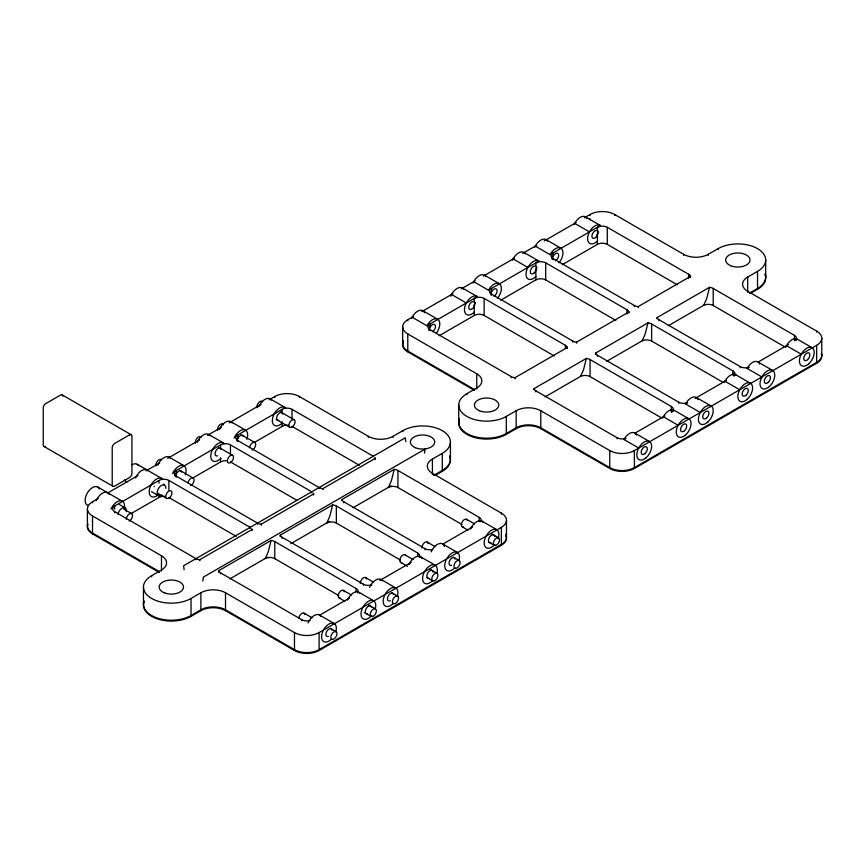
<?xml version="1.0" encoding="UTF-8"?>
<svg xmlns="http://www.w3.org/2000/svg" width="865" height="865" viewBox="0 0 865 865"><rect width="100%" height="100%" fill="white"/><g stroke="black" fill="none" stroke-linecap="round" stroke-linejoin="round"><path stroke-width="1.3" d="M402.679 326.84L402.679 343.902M506.479 537.306L506.479 520.243M821.75 355.288L821.75 338.215M218.607 572.198L218.661 570.716L271.08 540.452A6.963 4.022 0 0 1 274.778 541.566L356.056 588.492A6.963 4.022 0 0 1 357.526 592.936M280.184 536.646L280.238 535.165L332.657 504.901A6.963 4.022 0 0 1 336.355 506.014L417.633 552.951A6.963 4.022 0 0 1 419.103 557.384M657.032 318.785L657.086 317.596L709.505 287.331A6.963 4.022 0 0 1 713.203 288.445L794.481 335.371A6.963 4.022 0 0 1 795.292 340.496M341.772 500.5L341.816 499.613L394.235 469.349A6.963 4.022 0 0 1 397.932 470.474L479.21 517.4A6.963 4.022 0 0 1 480.68 521.833M533.9 389.585L533.932 388.699L586.351 358.434A6.963 4.022 0 0 1 590.049 359.548L671.327 406.474A6.963 4.022 0 0 1 671.748 411.902M595.466 354.034L595.509 353.147L647.928 322.883A6.963 4.022 0 0 1 651.626 323.997L732.904 370.923A6.963 4.022 0 0 1 734.071 375.724M202.821 581.085L203.351 577.117L425.029 449.14L424.499 453.098M271.08 540.452L268.701 550.086A58.766 28.794 -53.4 0 1 268.053 552.248L265.339 558.282M332.657 504.901L330.279 514.534A58.766 28.794 -53.4 0 1 329.63 516.697L326.873 522.774M394.235 469.349L391.856 478.994A58.766 28.794 -53.4 0 1 391.207 481.145L388.493 487.179M586.351 358.434L583.972 368.068A58.766 28.794 -53.4 0 1 583.324 370.231L580.61 376.264M647.928 322.883L645.549 332.517A58.766 28.794 -53.4 0 1 644.901 334.679L642.187 340.713M709.505 287.331L707.127 296.965A58.766 28.794 -53.4 0 1 706.478 299.128L703.742 305.183M159.322 572.468L92.512 533.889L92.512 515.972A17.419 10.056 0 0 1 92.512 501.754L98.21 498.467M107.325 493.201L138.076 475.447M146.055 470.841L159.722 462.948M167.691 458.342L199.588 439.928M207.568 435.322L221.235 427.429M229.214 422.834L261.111 404.42M269.08 399.814L274.778 396.527A17.419 10.056 0 0 1 299.409 396.527L368.371 436.338A17.419 10.056 0 0 0 393.002 436.338L402.852 430.651A27.864 16.089 0 0 1 442.264 430.651A27.864 16.089 0 0 1 442.264 453.401L442.264 471.317L435.495 475.231M474.593 390.439L407.783 351.871L407.783 333.955A17.419 10.056 0 0 1 407.783 319.736L413.502 316.428M421.763 311.66L452.914 293.678M461.175 288.91L475.08 280.876M483.34 276.108L514.491 258.127M522.752 253.358L536.657 245.325M544.226 240.957L576.068 222.575M584.329 217.807L590.049 214.498A17.419 10.056 0 0 1 614.68 214.498L683.642 254.321A17.419 10.056 0 0 0 708.273 254.321L718.123 248.633A27.864 16.089 0 0 1 757.535 248.633A27.864 16.089 0 0 1 757.535 271.383L757.535 289.299L750.15 293.57M114.677 512.772L114.677 511.712A6.963 4.022 0 0 1 114.677 506.014L159.009 480.421A6.963 4.022 0 0 1 168.87 480.421L250.147 527.347A6.963 4.022 0 0 1 250.482 527.553M176.255 477.221L176.255 476.161A6.963 4.022 0 0 1 176.255 470.474L220.586 444.87A6.963 4.022 0 0 1 230.447 444.87L311.724 491.796L311.724 492.866M237.832 441.669L237.832 440.609A6.963 4.022 0 0 1 237.832 434.922L282.163 409.318A6.963 4.022 0 0 1 292.013 409.318L373.302 456.244M412.129 317.228L426.91 325.759L477.329 296.641L462.548 288.11M473.706 281.676L488.476 290.207L538.906 261.089L524.125 252.558M535.284 246.125L550.054 254.656L600.483 225.538L585.702 217.007M131.015 513.648L159.009 497.483A6.963 4.022 0 0 1 164.718 496.337M192.592 478.107L220.586 461.932A6.963 4.022 0 0 1 226.295 460.786M254.169 442.556L282.163 426.38A6.963 4.022 0 0 1 288.521 425.288M439.182 335.728L474.279 315.466A6.963 4.022 0 0 1 484.141 315.466L554.238 355.937M500.759 300.177L535.857 279.914A6.963 4.022 0 0 1 545.718 279.914L615.815 320.396M562.337 264.625L597.434 244.363A6.963 4.022 0 0 1 607.284 244.363L677.392 284.844M442.264 453.401L432.414 459.088A17.419 10.056 0 0 0 432.414 473.317L501.376 513.129A17.419 10.056 0 0 1 501.376 527.347L319.109 632.574A17.419 10.056 0 0 1 294.478 632.574L225.516 592.763A17.419 10.056 0 0 0 200.885 592.763L191.035 598.45A27.864 16.089 0 0 1 151.624 598.45A27.864 16.089 0 0 1 151.624 575.701L161.474 570.013A17.419 10.056 0 0 0 161.474 555.795L92.512 515.972M757.535 271.383L747.684 277.07A17.419 10.056 0 0 0 747.684 291.289L816.647 331.111A17.419 10.056 0 0 1 816.647 345.33L634.38 450.557A17.419 10.056 0 0 1 609.749 450.557L540.787 410.745A17.419 10.056 0 0 0 516.156 410.745L506.306 416.433A27.864 16.089 0 0 1 466.895 416.433A27.864 16.089 0 0 1 466.895 393.683L476.745 387.985A17.419 10.056 0 0 0 476.745 373.767L407.783 333.955M114.677 511.712L195.955 558.639A6.963 4.022 0 0 0 199.653 559.752L252.083 529.488A6.963 4.022 0 0 0 251.704 528.71M176.255 476.161L257.532 523.087A6.963 4.022 0 0 0 261.23 524.201L313.649 493.937A6.963 4.022 0 0 0 313.271 493.169M237.832 440.609L319.109 487.536A6.963 4.022 0 0 0 322.807 488.649L375.226 458.385A6.963 4.022 0 0 0 374.848 457.617M429.948 327.554L429.948 323.997A6.963 4.022 0 0 0 429.948 329.684L511.226 376.61A6.963 4.022 0 0 0 514.924 377.724L567.354 347.46A6.963 4.022 0 0 0 565.418 345.33L484.141 298.403A6.963 4.022 0 0 0 474.279 298.403L474.279 301.961A4.336 2.865 -51.6 0 1 475.339 303.529M491.525 292.002L491.525 288.445A6.963 4.022 0 0 0 491.525 294.132L572.803 341.059A6.963 4.022 0 0 0 576.501 342.183L628.92 311.919A6.963 4.022 0 0 0 626.995 309.778L545.718 262.852A6.963 4.022 0 0 0 535.857 262.852L535.857 266.409A4.336 2.865 -51.6 0 1 536.916 267.977M553.103 256.451L553.103 252.894A6.963 4.022 0 0 0 553.103 258.581L634.38 305.507A6.963 4.022 0 0 0 638.078 306.632L690.497 276.368A6.963 4.022 0 0 0 688.572 274.227L607.284 227.3A6.963 4.022 0 0 0 597.434 227.3L597.434 230.858A4.336 2.865 -51.6 0 1 598.483 232.436M229.928 578.847L267.393 557.211M290.726 543.739L329.219 521.509M353.071 507.744L391.056 485.816M545.199 396.819L580.199 376.61A6.963 4.022 0 0 1 590.049 376.61L661.174 417.676M606.776 361.267L641.776 341.059A6.963 4.022 0 0 1 651.626 341.059L722.74 382.125M668.342 325.716L703.353 305.518A6.963 4.022 0 0 1 713.203 305.518L784.317 346.573M433.646 475.447L442.264 470.474A27.864 16.089 0 0 0 449.832 455.79M749.533 293.073L757.535 288.445A27.864 16.089 0 0 0 765.103 273.772M144.055 601.694A27.864 16.089 0 0 0 158.068 619.145A27.864 16.089 0 0 0 191.035 616.367L200.885 610.679A17.419 10.056 0 0 1 225.516 610.679L294.478 650.502A17.419 10.056 0 0 0 319.109 650.502L501.376 545.264A17.419 10.056 0 0 0 505.657 535.111M459.326 419.676A27.864 16.089 0 0 0 473.339 437.128A27.864 16.089 0 0 0 506.306 434.349L516.156 428.662A17.419 10.056 0 0 1 540.787 428.662L609.749 468.473A17.419 10.056 0 0 0 634.38 468.473L816.647 363.246A17.419 10.056 0 0 0 821.382 354.077M320.039 614.983L349.59 597.92M379.767 580.501L411.167 562.369M443.194 543.88L472.744 526.817M638.727 448.048L623.946 439.517L625.979 438.35M664.85 415.903L634.964 433.16L649.745 441.691M671.327 412.162L674.376 410.41L689.156 418.941M700.304 412.497L685.523 403.966L687.556 402.798M695.049 398.473L726.427 380.351M733.92 376.026L735.953 374.859L750.723 383.39M761.881 376.945L747.101 368.414L749.133 367.247M788.502 344.519L758.118 362.057L772.899 370.588M795.497 340.475L797.53 339.307L812.3 347.838M574.684 223.375L589.465 231.906M786.512 345.665L801.293 354.196M546.291 239.767L561.071 248.298M657.086 317.596A6.963 4.022 0 0 0 659.011 319.736L740.299 366.663A6.963 4.022 0 0 0 748.603 367.333M513.107 258.916L527.888 267.458M724.935 381.216L739.716 389.747M484.714 275.319L499.494 283.85M696.541 397.608L711.322 406.139M595.509 353.147A6.963 4.022 0 0 0 597.434 355.288L678.722 402.214A6.963 4.022 0 0 0 687.026 402.885M451.541 294.468L466.311 303.01M663.358 416.768L678.138 425.299M423.136 310.87L437.917 319.401M533.932 388.699A6.963 4.022 0 0 0 535.857 390.839L617.145 437.766A6.963 4.022 0 0 0 625.449 438.436M474.593 389.585L407.783 351.017A17.419 10.056 0 0 1 403.501 340.853M270.15 398.851L284.931 407.383M481.967 521.141L496.748 529.672M280.476 411.848L294.197 419.774A4.357 2.508 -60 0 1 292.813 426.51A4.357 2.508 -60 0 1 289.04 424.337A4.357 2.508 -60 0 1 294.197 419.774M466.613 519.314L474.615 523.931M491.763 533.835L498.629 537.803A4.357 2.508 -60 0 1 497.245 544.539A4.357 2.508 -60 0 1 493.483 542.366A4.357 2.508 -60 0 1 498.629 537.803M292.013 426.38L359.364 465.273M388.082 487.536A6.963 4.022 0 0 1 397.932 487.536L461.942 524.493M276.119 419.384L289.84 427.31M462.256 526.85L467.976 530.159M488.552 542.041L494.272 545.339M230.739 421.601L245.519 430.132M442.566 543.901L457.347 552.432M241.065 434.598L254.786 442.523M427.202 542.063L435.203 546.691M453.498 557.255L459.218 560.552A4.357 2.508 -60 0 1 457.845 567.299A4.357 2.508 -60 0 1 454.071 565.115A4.357 2.508 -60 0 1 459.218 560.552M341.816 499.613A6.963 4.022 0 0 0 343.74 501.754L425.029 548.68A6.963 4.022 0 0 0 432.716 549.524M208.573 434.403L223.354 442.934M420.401 556.692L435.171 565.223M218.899 447.4L232.62 455.325A4.357 2.508 -60 0 1 231.236 462.061A4.357 2.508 -60 0 1 227.473 459.888A4.357 2.508 -60 0 1 232.62 455.325M405.036 554.865L413.038 559.482M430.186 569.386L437.052 573.354A4.357 2.508 -60 0 1 435.668 580.091A4.357 2.508 -60 0 1 431.905 577.917A4.357 2.508 -60 0 1 437.052 573.354M230.447 461.932L296.63 500.143M326.505 523.087A6.963 4.022 0 0 1 336.355 523.087L400.365 560.033M400.679 562.401L407.545 566.37M426.986 577.593L432.695 580.891M62.237 394.927L131.199 434.749M169.162 457.153L183.942 465.684M380.989 579.442L395.77 587.984M179.488 470.149L193.209 478.075M365.625 577.615L373.626 582.242M391.921 592.806L397.641 596.104A4.357 2.508 -60 0 1 396.267 602.851A4.357 2.508 -60 0 1 392.494 600.667A4.357 2.508 -60 0 1 397.641 596.104M280.238 535.165A6.963 4.022 0 0 0 282.163 537.306L363.451 584.232A6.963 4.022 0 0 0 371.755 584.902M137.146 464.267L161.777 478.486M358.824 592.244L373.594 600.775M343.459 590.417L351.46 595.034M368.62 604.938L375.475 608.895A4.357 2.508 -60 0 1 374.091 615.642A4.357 2.508 -60 0 1 370.328 613.469A4.357 2.508 -60 0 1 375.475 608.895M168.87 497.483L236.21 536.365M264.928 558.639A6.963 4.022 0 0 1 274.778 558.639L338.788 595.585M157.538 493.137L166.685 498.413M339.102 597.953L344.821 601.262M364.262 612.485L371.117 616.442M151.472 491.644L158.425 495.656M43.974 446.47L112.937 486.281M97.734 487.017L122.365 501.235M319.412 614.993L334.193 623.535M119.316 504.5L125.111 507.852M123.63 508.998L131.631 513.626M304.048 613.166L312.049 617.783M330.354 628.347L336.063 631.655A4.357 2.508 -60 0 1 334.69 638.402A4.357 2.508 -60 0 1 330.917 636.218A4.357 2.508 -60 0 1 336.063 631.655M218.661 570.716A6.963 4.022 0 0 0 220.586 572.857L301.874 619.783A6.963 4.022 0 0 0 310.178 620.454M159.322 571.614L92.512 533.035A17.419 10.056 0 0 1 87.776 523.866M638.294 307.659L638.078 306.632M576.717 343.21L576.501 342.183M515.14 378.762L514.924 377.724M323.023 489.677L322.807 488.649M261.446 525.228L261.23 524.201M199.869 560.779L199.653 559.752M405.782 441.756L405.317 437.766L183.639 565.742L184.104 569.743M690.497 276.368L690.54 277.503M628.92 311.919L628.963 313.043M567.354 347.46L567.386 348.595M375.226 458.385L375.269 459.52M313.649 493.937L313.692 495.072M252.083 529.488L252.115 530.623M816.647 331.111L816.647 332.171M816.647 345.33L816.647 363.246M794.481 335.371L794.481 340.713M765.698 260.008L765.698 277.07M747.684 277.07L747.684 292.359M740.299 366.663L740.299 367.722M732.904 370.923L732.904 375.194M718.123 248.633L718.123 249.693M713.203 288.445L713.203 305.518M708.273 254.321L708.273 255.391M688.572 274.227L688.572 278.498M683.642 254.321L683.642 255.391M678.722 402.214L678.722 403.274M671.327 406.474L671.327 411.805M659.011 319.736L659.011 320.796M651.626 323.997L651.626 341.059M634.38 305.507L634.38 306.578M634.38 450.557L634.38 468.473M626.995 309.778L626.995 314.049M617.145 437.766L617.145 438.825M614.68 214.498L614.68 215.569M609.749 450.557L609.749 468.473M607.284 227.3L607.284 244.363M597.434 235.118L597.434 244.363M597.434 355.288L597.434 356.348M590.049 214.498L590.049 215.569M590.049 218.769L590.049 219.84M590.049 359.548L590.049 376.61M572.803 341.059L572.803 342.129M565.418 345.33L565.418 348.53M553.103 258.581L553.103 259.651M545.718 262.852L545.718 279.914M540.787 410.745L540.787 428.662M535.857 270.669L535.857 279.914M535.857 390.839L535.857 391.899M516.156 410.745L516.156 428.662M511.226 376.61L511.226 377.681M506.306 416.433L506.306 434.349M501.376 513.129L501.376 514.199M501.376 527.347L501.376 545.264M491.525 294.132L491.525 295.203M484.141 298.403L484.141 315.466M479.21 517.4L479.21 521.66M476.745 373.767L476.745 389.055M474.279 306.221L474.279 315.466M466.895 393.683L466.895 394.743M458.731 405.058L458.731 422.12M450.427 442.026L450.427 459.088M432.414 459.088L432.414 474.377M429.948 329.684L429.948 330.754M425.029 548.68L425.029 549.751M417.633 552.951L417.633 556.141M407.783 319.736L407.783 320.796M402.852 430.651L402.852 431.721M397.932 470.474L397.932 487.536M393.002 436.338L393.002 437.409M368.371 436.338L368.371 437.409M363.451 584.232L363.451 585.302M356.056 588.492L356.056 591.692M343.74 501.754L343.74 502.825M336.355 506.014L336.355 523.087M319.109 487.536L319.109 488.595M319.109 632.574L319.109 650.502M301.874 619.783L301.874 620.843M299.409 396.527L299.409 397.586M294.478 632.574L294.478 650.502M292.013 409.318L292.013 418.92M282.163 409.318L282.163 412.875A4.336 2.887 -50.8 0 1 282.963 413.654M282.163 421.763L282.163 426.38M282.163 537.306L282.163 538.365M274.778 396.527L274.778 397.586M274.778 541.566L274.778 558.639M257.532 523.087L257.532 524.147M250.147 527.347L250.147 528.418M237.832 434.922L237.832 438.469M230.447 444.87L230.447 454.471M225.516 592.763L225.516 610.679M220.586 444.87L220.586 448.427A4.336 2.887 -50.8 0 1 221.386 449.205M220.586 457.888L220.586 461.932M220.586 572.857L220.586 573.917M200.885 592.763L200.885 610.679M195.955 558.639L195.955 559.698M191.035 598.45L191.035 616.367M176.255 470.474L176.255 474.02M168.87 480.421L168.87 490.022M161.474 555.795L161.474 571.073M159.009 480.421L159.009 483.092M159.009 495.18L159.009 497.483M151.624 575.701L151.624 576.76M143.46 587.076L143.46 604.138M114.677 506.014L114.677 509.128M92.512 501.754L92.512 502.825M87.408 508.858L87.408 525.931M144.055 600.84A27.864 16.089 0 0 0 158.068 618.291A27.864 16.089 0 0 0 191.035 615.512L200.885 609.825A17.419 10.056 0 0 1 225.516 609.825L294.478 649.647A17.419 10.056 0 0 0 319.109 649.647L501.376 544.409A17.419 10.056 0 0 0 505.657 534.256M45.488 446.405A3.482 2.011 -60 0 1 43.25 444.87L43.25 407.902A3.482 2.011 -60 0 1 45.715 403.631L60.496 395.1A3.482 2.011 -60 0 1 62.94 396.267M135.589 477.902A10.445 6.033 -60 0 1 147.958 470.765M131.923 464.775A10.445 6.033 -60 0 1 138.487 465.608M126.69 482.367A10.445 6.033 -60 0 1 124.82 479.761M161.863 495.115A6.098 3.514 -60 0 1 157.171 493.018A6.098 3.514 -60 0 1 161.604 485.33A6.098 3.514 -60 0 1 165.766 488.347M117.921 514.156A6.098 3.514 -60 0 1 123.057 507.712A6.098 3.514 -60 0 1 126.301 511.583M96.145 500.727A10.445 6.033 -60 0 1 102.892 492.942A10.445 6.033 -60 0 1 109.087 494.326M88.468 505.538A10.445 6.033 -60 0 1 87.841 492.153A10.445 6.033 -60 0 1 99.378 488.963M217.558 430.197A4.357 2.508 -60 0 1 219.742 424.877A4.357 2.508 -60 0 1 223.451 424.845M249.542 447.746A4.357 2.508 -60 0 1 252.98 442.545A4.357 2.508 -60 0 1 255.651 445.075A4.357 2.508 -60 0 1 252.05 450.114M126.387 519.487A4.357 2.508 -60 0 1 129.361 513.896A4.357 2.508 -60 0 1 132.54 515.724A4.357 2.508 -60 0 1 129.177 521.098M195.458 443.291A4.357 2.508 -60 0 1 197.285 437.96A4.357 2.508 -60 0 1 201.156 437.398M155.981 465.748A4.357 2.508 -60 0 1 157.722 460.872A4.357 2.508 -60 0 1 161.409 459.737M188.008 482.94A4.357 2.508 -60 0 1 191.5 478.064A4.357 2.508 -60 0 1 194.084 480.507A4.357 2.508 -60 0 1 190.754 485.546M257.035 407.739A4.357 2.508 -60 0 1 258.862 402.409A4.357 2.508 -60 0 1 262.733 401.847M463.586 526.99A4.357 2.508 -60 0 1 462.256 521.822A4.357 2.508 -60 0 1 467.392 520.395M360.381 583.475A4.357 2.508 -60 0 1 363.03 578.101A4.357 2.508 -60 0 1 366.479 578.988M401.728 562.596A4.357 2.508 -60 0 1 400.679 557.374A4.357 2.508 -60 0 1 405.717 555.676M340.432 598.093A4.357 2.508 -60 0 1 338.226 595.509A4.357 2.508 -60 0 1 341.188 590.687A4.357 2.508 -60 0 1 344.302 591.79M298.847 618.043A4.357 2.508 -60 0 1 301.874 613.382A4.357 2.508 -60 0 1 304.902 614.539M421.958 547.923A4.357 2.508 -60 0 1 424.747 542.452A4.357 2.508 -60 0 1 428.089 543.75M92.512 533.889A17.419 10.056 0 0 1 87.776 524.72M449.832 456.644A27.864 16.089 0 0 1 442.264 471.317M154.165 486.671A4.357 2.508 -60 0 1 154.37 486.271M217.569 455.801A4.357 2.508 -60 0 1 215.05 453.66A4.357 2.508 -60 0 1 217.742 448.675A4.357 2.508 -60 0 1 221.083 449.292M175.281 476.442A4.336 3.017 -58.3 0 1 175.746 473.869M175.649 476.183A4.357 2.508 -60 0 1 178.428 471.36A4.357 2.508 -60 0 1 181.682 472.052M278.854 420.336A4.357 2.508 -60 0 1 276.649 417.752A4.357 2.508 -60 0 1 279.611 412.929A4.357 2.508 -60 0 1 282.725 414.032M236.859 440.891A4.336 3.017 -58.3 0 1 237.324 438.317M237.226 440.631A4.357 2.508 -60 0 1 240.005 435.809A4.357 2.508 -60 0 1 243.26 436.501M490.963 542.55A4.357 2.508 -60 0 1 488.455 540.171A4.357 2.508 -60 0 1 491.525 535.165A4.357 2.508 -60 0 1 494.596 536.635M390.266 600.732A4.357 2.508 -60 0 1 387.466 598.807A4.357 2.508 -60 0 1 390.256 593.649A4.357 2.508 -60 0 1 393.564 594.633M428.813 578.231A4.357 2.508 -60 0 1 426.942 575.225A4.357 2.508 -60 0 1 430.154 570.608A4.357 2.508 -60 0 1 433.019 572.187M367.528 613.739A4.357 2.508 -60 0 1 366.198 608.571A4.357 2.508 -60 0 1 371.334 607.144M328.408 636.402A4.357 2.508 -60 0 1 325.889 634.142A4.357 2.508 -60 0 1 328.776 629.136A4.357 2.508 -60 0 1 331.987 630.185M451.552 565.299A4.357 2.508 -60 0 1 449.043 563.039A4.357 2.508 -60 0 1 451.93 558.033A4.357 2.508 -60 0 1 455.141 559.082M110.958 509.182A10.445 6.033 -60 0 1 120.213 500.749A10.445 6.033 -60 0 1 124.246 508.534M157.895 495.148A10.445 6.033 -60 0 1 149.526 494.229A10.445 6.033 -60 0 1 153.354 481.686A10.445 6.033 -60 0 1 162.739 479.296M163.907 484.054A10.445 6.033 -60 0 1 163.82 484.887M197.166 442.35A10.445 6.033 -60 0 1 209.914 435.744M220.845 458.342A10.445 6.033 -60 0 1 211.46 459.499A10.445 6.033 -60 0 1 214.509 446.632A10.445 6.033 -60 0 1 224.316 443.745M219.332 429.548A10.445 6.033 -60 0 1 232.079 422.942M234.112 438.09A10.445 6.033 -60 0 1 244.017 429.667A10.445 6.033 -60 0 1 246.86 439.312M258.743 406.799A10.445 6.033 -60 0 1 271.491 400.192M282.423 422.79A10.445 6.033 -60 0 1 273.026 423.947A10.445 6.033 -60 0 1 276.086 411.08A10.445 6.033 -60 0 1 285.882 408.193M157.754 465.1A10.445 6.033 -60 0 1 170.124 457.963M172.535 473.631A10.445 6.033 -60 0 1 182.439 465.219A10.445 6.033 -60 0 1 185.283 474.863M369.582 587.4A10.445 6.033 -60 0 1 382.33 580.793M393.261 603.392A10.445 6.033 -60 0 1 383.206 602.332A10.445 6.033 -60 0 1 391.467 588.027A10.445 6.033 -60 0 1 397.413 596.201M470.56 529.099A10.445 6.033 -60 0 1 483.308 522.482M494.921 544.345A10.445 6.033 -60 0 1 484.227 544.29A10.445 6.033 -60 0 1 492.693 529.629A10.445 6.033 -60 0 1 498.089 538.852M431.159 551.848A10.445 6.033 -60 0 1 438.447 543.869A10.445 6.033 -60 0 1 444.448 546.496M454.839 567.84A10.445 6.033 -60 0 1 444.783 566.78A10.445 6.033 -60 0 1 453.044 552.476A10.445 6.033 -60 0 1 458.991 560.65M408.983 564.65A10.445 6.033 -60 0 1 415.914 556.822A10.445 6.033 -60 0 1 422.044 558.639M432.673 580.642A10.445 6.033 -60 0 1 422.617 579.582A10.445 6.033 -60 0 1 430.878 565.277A10.445 6.033 -60 0 1 436.825 573.452M347.406 600.202A10.445 6.033 -60 0 1 359.775 593.055M371.766 615.448A10.445 6.033 -60 0 1 361.116 615.642A10.445 6.033 -60 0 1 369.052 600.937A10.445 6.033 -60 0 1 375.248 609.003M308.005 622.951A10.445 6.033 -60 0 1 320.753 616.334M331.684 638.943A10.445 6.033 -60 0 1 321.629 637.883A10.445 6.033 -60 0 1 329.889 623.579A10.445 6.033 -60 0 1 335.836 631.753M623.946 439.517A10.445 6.033 -60 0 1 636.402 435.095M747.101 368.414A10.445 6.033 -60 0 1 759.546 363.992M685.523 403.966A10.445 6.033 -60 0 1 697.969 399.543M473.047 283.028A10.445 6.033 -60 0 1 479.74 275.373A10.445 6.033 -60 0 1 485.881 276.67M488.476 290.207A10.445 6.033 -60 0 1 499.829 284.12A10.445 6.033 -60 0 1 497.386 298.339M490.909 294.489A4.357 2.508 -60 0 1 493.991 289.159A4.357 2.508 -60 0 1 497.072 290.932A4.357 2.508 -60 0 1 493.991 296.273M574.036 224.716A10.445 6.033 -60 0 1 580.718 217.061A10.445 6.033 -60 0 1 586.87 218.369M534.624 247.477A10.445 6.033 -60 0 1 541.317 239.821A10.445 6.033 -60 0 1 547.459 241.119M550.054 254.656A10.445 6.033 -60 0 1 561.407 248.569A10.445 6.033 -60 0 1 558.963 262.787M552.486 259.067A4.357 2.508 -60 0 1 555.546 253.618A4.357 2.508 -60 0 1 558.639 255.467A4.357 2.508 -60 0 1 555.406 260.808M512.458 260.268A10.445 6.033 -60 0 1 519.141 252.612A10.445 6.033 -60 0 1 525.293 253.921M450.697 296.273A10.445 6.033 -60 0 1 457.39 288.261A10.445 6.033 -60 0 1 463.716 289.472M411.481 318.569A10.445 6.033 -60 0 1 418.498 310.762A10.445 6.033 -60 0 1 424.574 312.795M426.91 325.759A10.445 6.033 -60 0 1 438.014 319.466A10.445 6.033 -60 0 1 436.457 333.068M429.332 330.041A4.357 2.508 -60 0 1 432.316 324.764A4.357 2.508 -60 0 1 435.484 326.278A4.357 2.508 -60 0 1 432.684 331.641M459.326 418.822A27.864 16.089 0 0 0 473.339 436.274A27.864 16.089 0 0 0 506.306 433.495L516.156 427.807A17.419 10.056 0 0 1 540.787 427.807L609.749 467.619A17.419 10.056 0 0 0 634.38 467.619L816.647 362.392A17.419 10.056 0 0 0 821.382 353.223M474.279 312.135A10.445 6.033 -60 0 1 465.229 313.184A10.445 6.033 -60 0 1 467.651 300.879A10.445 6.033 -60 0 1 477.329 296.641M535.857 276.584A10.445 6.033 -60 0 1 526.807 277.633A10.445 6.033 -60 0 1 529.229 265.328A10.445 6.033 -60 0 1 538.906 261.089M597.434 241.032A10.445 6.033 -60 0 1 588.384 242.081A10.445 6.033 -60 0 1 590.806 229.776A10.445 6.033 -60 0 1 600.483 225.538M407.783 351.871A17.419 10.056 0 0 1 403.501 341.707M765.103 274.627A27.864 16.089 0 0 1 757.535 289.299M429.018 330.268A4.336 3.017 -58.3 0 1 429.44 327.403M474.453 304.037A4.336 1.925 -61.4 0 1 473.75 306.069M536.03 268.485A4.336 1.925 -61.4 0 1 535.327 270.518M490.596 294.716A4.336 3.017 -58.3 0 1 491.017 291.851M597.607 232.934A4.336 1.925 -61.4 0 1 596.904 234.966M552.205 259.305A4.336 3.017 -58.3 0 1 552.594 256.3M724.286 382.568A10.445 6.033 -60 0 1 735.953 374.859M785.669 347.471A10.445 6.033 -60 0 1 797.53 339.307M662.709 418.119A10.445 6.033 -60 0 1 674.376 410.41M129.458 434.922L114.677 443.453A3.482 2.011 -60 0 0 112.212 447.713L112.212 484.692A3.482 2.011 -60 0 0 114.677 486.108L129.458 477.577A3.482 2.011 -60 0 0 131.923 473.317L131.923 436.338A3.482 2.011 -60 0 0 129.458 434.922M169.659 497.613A4.357 2.508 -60 0 0 171.043 490.877A4.357 2.508 -60 0 0 165.896 495.44A4.357 2.508 -60 0 0 169.659 497.613M165.237 593.174A12.197 7.039 0 0 0 183.521 587.076A12.197 7.039 0 0 0 165.237 580.977A12.197 7.039 0 0 0 165.237 593.174M415.405 447.724A12.197 7.039 0 0 0 434.684 442.75A12.197 7.039 0 0 0 417.59 435.603A12.197 7.039 0 0 0 415.405 447.724M646.144 457.704A10.445 6.033 -60 0 0 649.464 441.507A10.445 6.033 -60 0 0 637.094 452.471A10.445 6.033 -60 0 0 646.144 457.704M645.03 453.53A4.357 2.508 -60 0 0 646.415 446.794A4.357 2.508 -60 0 0 641.257 451.357A4.357 2.508 -60 0 0 645.03 453.53M685.556 434.944A10.445 6.033 -60 0 0 688.875 418.757A10.445 6.033 -60 0 0 676.506 429.71A10.445 6.033 -60 0 0 685.556 434.944M684.442 430.781A4.357 2.508 -60 0 0 685.826 424.034A4.357 2.508 -60 0 0 680.668 428.608A4.357 2.508 -60 0 0 684.442 430.781M747.133 399.392A10.445 6.033 -60 0 0 750.452 383.206A10.445 6.033 -60 0 0 738.083 394.17A10.445 6.033 -60 0 0 747.133 399.392M746.019 395.229A4.357 2.508 -60 0 0 747.392 388.482A4.357 2.508 -60 0 0 742.246 393.056A4.357 2.508 -60 0 0 746.019 395.229M769.299 386.601A10.445 6.033 -60 0 0 772.618 370.415A10.445 6.033 -60 0 0 760.249 381.368A10.445 6.033 -60 0 0 769.299 386.601M768.185 382.427A4.357 2.508 -60 0 0 769.569 375.691A4.357 2.508 -60 0 0 764.411 380.254A4.357 2.508 -60 0 0 768.185 382.427M808.71 363.841A10.445 6.033 -60 0 0 812.019 347.654A10.445 6.033 -60 0 0 799.66 358.618A10.445 6.033 -60 0 0 808.71 363.841M807.596 359.678A4.357 2.508 -60 0 0 808.97 352.931A4.357 2.508 -60 0 0 803.823 357.505A4.357 2.508 -60 0 0 807.596 359.678M707.721 422.152A10.445 6.033 -60 0 0 711.041 405.955A10.445 6.033 -60 0 0 698.671 416.919A10.445 6.033 -60 0 0 707.721 422.152M706.608 417.979A4.357 2.508 -60 0 0 707.992 411.243A4.357 2.508 -60 0 0 702.834 415.805A4.357 2.508 -60 0 0 706.608 417.979M479.448 410.756A12.197 7.039 0 0 0 498.727 405.782A12.197 7.039 0 0 0 481.632 398.624A12.197 7.039 0 0 0 479.448 410.756M730.676 265.706A12.197 7.039 0 0 0 749.955 260.733A12.197 7.039 0 0 0 732.86 253.586A12.197 7.039 0 0 0 730.676 265.706M472.56 308.546A4.357 2.508 -60 0 0 474.042 301.766A4.357 2.508 -60 0 0 468.862 306.232A4.357 2.508 -60 0 0 472.56 308.546M534.138 272.994A4.357 2.508 -60 0 0 535.619 266.215A4.357 2.508 -60 0 0 530.44 270.68A4.357 2.508 -60 0 0 534.138 272.994M595.704 237.442A4.357 2.508 -60 0 0 597.196 230.663A4.357 2.508 -60 0 0 592.017 235.129A4.357 2.508 -60 0 0 595.704 237.442"/></g></svg>
